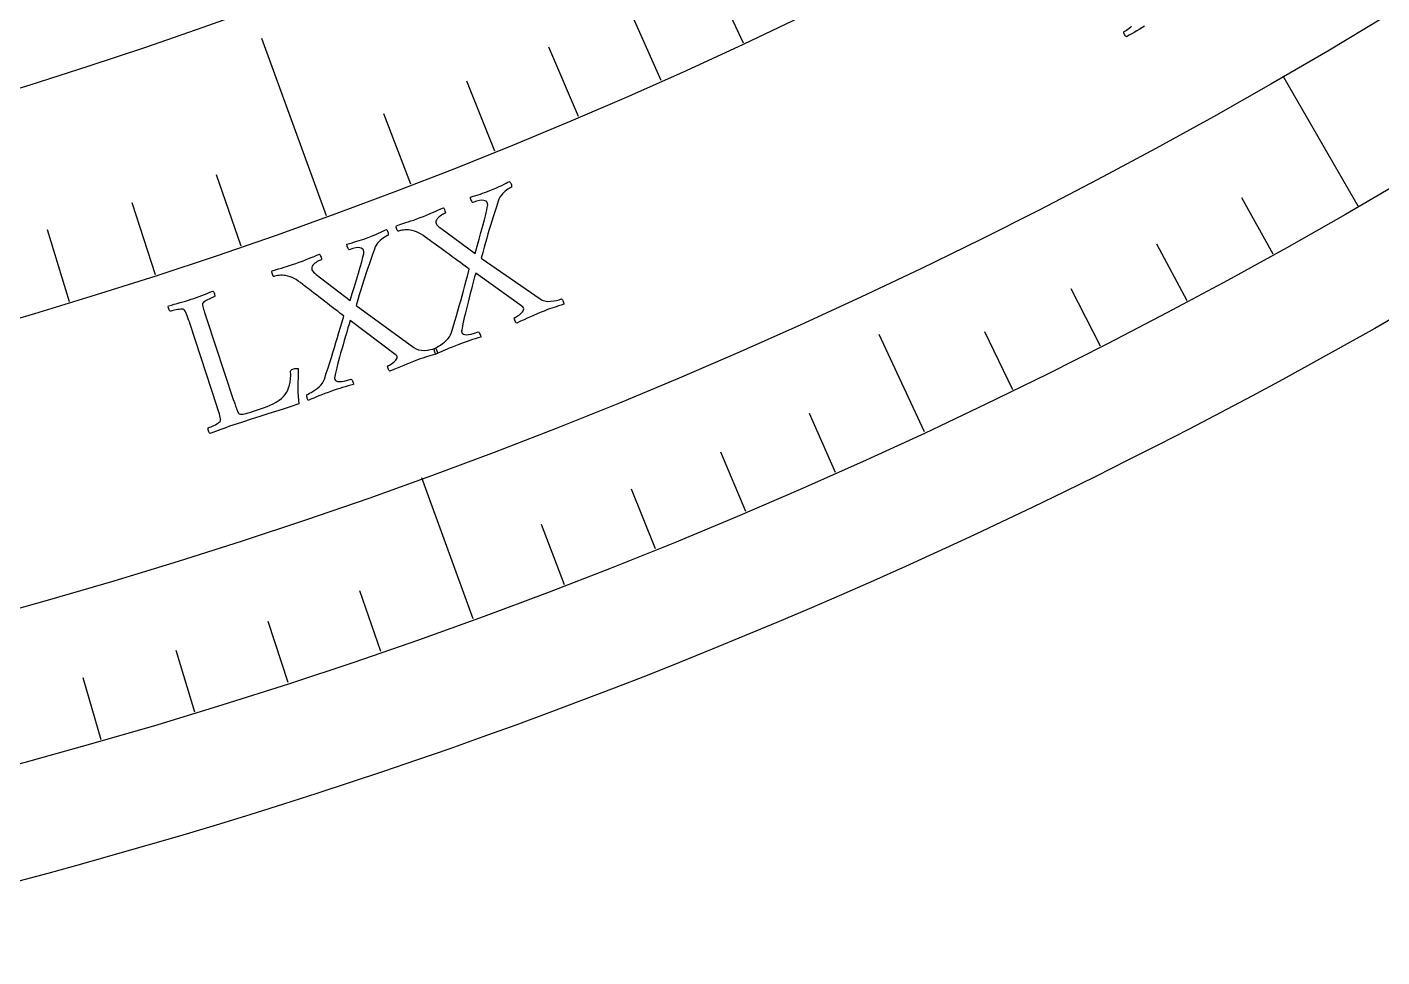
# Model space of a CAD drawing. Header units: millimetres. Extents: x -92 to 92, y -92 to 120.
# Drawn here: x 23.79 to 45.71, y -90.65 to -75.61 of the extents above; entities that cross this region are included whole.
import ezdxf

# ---------------------------------------------------------------- set-up
doc = ezdxf.new("R2010")
doc.units = ezdxf.units.MM
for name, color, linetype in [('CUT_OUTER', 1, 'Continuous'), ('ENGRAVE', 7, 'Continuous'), ('ENGRAVE_FINE', 8, 'Continuous'), ('TEXT', 5, 'Continuous')]:
    doc.layers.add(name, color=color, linetype=linetype)

msp = doc.modelspace()

# ---------------------------------------------------------------- linework, layer by layer
at = {"layer": 'CUT_OUTER'}
msp.add_lwpolyline([(46.0861, -80.2018), (45.5931, -80.483), (45.0984, -80.7613), (44.602, -81.0365), (44.1039, -81.3086), (43.6042, -81.5777), (43.1028, -81.8437), (42.5998, -82.1067), (42.0952, -82.3665), (41.589, -82.6232), (41.0813, -82.8769), (40.572, -83.1274), (40.0612, -83.3748), (39.5488, -83.619), (39.035, -83.8601), (38.5197, -84.098), (38.003, -84.3328), (37.4848, -84.5644), (36.9652, -84.7928), (36.4443, -85.018), (35.9219, -85.24), (35.3982, -85.4589), (34.8732, -85.6744), (34.3468, -85.8868), (33.8192, -86.0959), (33.2903, -86.3018), (32.7601, -86.5045), (32.2287, -86.7039), (31.6961, -86.9), (31.1623, -87.0928), (30.6273, -87.2824), (30.0912, -87.4687), (29.5539, -87.6517), (29.0156, -87.8314), (28.4761, -88.0077), (27.9356, -88.1808), (27.394, -88.3506), (26.8513, -88.517), (26.3077, -88.6801), (25.7631, -88.8398), (25.2175, -88.9962), (24.6709, -89.1493), (24.1235, -89.299), (23.5751, -89.4453)], dxfattribs=at)
at = {"layer": 'ENGRAVE'}
for points in [[(35.3784, -75.8693), (34.4324, -73.8405)], [(28.6314, -78.664), (27.5873, -75.7956)], [(45.325, -78.5052), (44.1109, -76.4024)], [(38.3103, -82.1568), (37.5774, -80.5849)], [(31.0041, -85.1831), (30.1737, -82.9014)]]:
    msp.add_lwpolyline(points, dxfattribs=at)
for radius in [90.65, 90.65, 88.2219, 83.7125, 83.7125, 80.1513]:
    msp.add_circle((0, 0), radius, dxfattribs=at)
at = {"layer": 'ENGRAVE_FINE'}
for points in [[(34.0489, -76.4752), (33.5523, -75.3597)], [(32.7091, -77.0578), (32.232, -75.9338)], [(31.3593, -77.6169), (30.9019, -76.4848)], [(29.9999, -78.1524), (29.5623, -77.0124)], [(27.2541, -79.1517), (26.8566, -77.9972)], [(25.8686, -79.6153), (25.4913, -78.4541)], [(43.948, -79.2843), (43.4435, -78.3741)], [(24.4752, -80.0547), (24.1182, -78.887)], [(42.5576, -80.0392), (42.0691, -79.1204)], [(41.1542, -80.7697), (40.6818, -79.8425)], [(39.7383, -81.4757), (39.2822, -80.5404)], [(36.8707, -82.8129), (36.4474, -81.8622)], [(35.4198, -83.4438), (35.0132, -82.4859)], [(33.9581, -84.0492), (33.5683, -83.0844)], [(32.4861, -84.6291), (32.1131, -83.6576)], [(29.5128, -85.7113), (29.174, -84.7273)], [(28.0124, -86.2133), (27.6908, -85.2236)], [(26.5035, -86.689), (26.1992, -85.6939)], [(24.9865, -87.1384), (24.6997, -86.1381)]]:
    msp.add_lwpolyline(points, dxfattribs=at)
at = {"layer": 'TEXT'}
msp.add_lwpolyline([(41.8701, -75.5947), (41.8244, -75.6211), (41.7815, -75.6466), (41.7415, -75.6712), (41.7024, -75.6953), (41.6622, -75.7192), (41.621, -75.7429), (41.5787, -75.7665), (41.5698, -75.7623), (41.5614, -75.755), (41.5534, -75.7446), (41.5459, -75.7311), (41.5396, -75.7169), (41.5355, -75.7044), (41.5335, -75.6936), (41.5337, -75.6844), (41.5442, -75.6783), (41.5581, -75.6696), (41.5754, -75.6583), (41.5961, -75.6444), (41.618, -75.6289), (41.6387, -75.6129), (41.6584, -75.5962)], dxfattribs=at)
for points in [[(30.1473, -78.6927), (30.2012, -78.6717), (30.2526, -78.651), (30.3014, -78.6305), (30.3477, -78.6103), (30.3926, -78.5904), (30.4371, -78.5708), (30.4814, -78.5515), (30.5253, -78.5325), (30.531, -78.5393), (30.5371, -78.5494), (30.5437, -78.563), (30.5508, -78.58), (30.5564, -78.5966), (30.5586, -78.6092), (30.5575, -78.6177), (30.5531, -78.6221), (30.5412, -78.6273), (30.527, -78.6345), (30.5105, -78.6437), (30.4918, -78.6549), (30.4725, -78.6677), (30.4546, -78.6818), (30.4381, -78.6972), (30.4229, -78.7138), (30.4112, -78.7314), (30.4051, -78.7498), (30.4046, -78.7689), (30.4096, -78.7888), (30.419, -78.8064), (30.4341, -78.825), (30.4549, -78.8445), (30.4814, -78.865), (31.0402, -79.2715), (31.0719, -79.1548), (31.1029, -79.0414), (31.1333, -78.9313), (31.1631, -78.8245), (31.19, -78.7256), (31.2119, -78.6389), (31.2289, -78.5645), (31.241, -78.5024), (31.242, -78.493), (31.242, -78.484), (31.2412, -78.4754), (31.2393, -78.4671), (31.2372, -78.4599), (31.2355, -78.4542), (31.2343, -78.4502), (31.2334, -78.4479), (31.2266, -78.4375), (31.215, -78.4282), (31.1984, -78.42), (31.177, -78.4128), (31.1483, -78.41), (31.1099, -78.4152), (31.0618, -78.4282), (31.004, -78.449), (30.9985, -78.447), (30.9923, -78.4406), (30.9854, -78.4297), (30.9779, -78.4144), (30.9711, -78.3979), (30.9662, -78.3835), (30.9633, -78.3713), (30.9623, -78.3613), (31.0065, -78.3473), (31.0481, -78.334), (31.0872, -78.3216), (31.1237, -78.3099), (31.1597, -78.2979), (31.1972, -78.2847), (31.2361, -78.2702), (31.2765, -78.2544), (31.332, -78.2317), (31.3826, -78.2101), (31.4282, -78.1895), (31.469, -78.17), (31.5057, -78.1518), (31.5391, -78.1354), (31.5693, -78.1207), (31.5961, -78.1078), (31.6019, -78.1141), (31.608, -78.1229), (31.6145, -78.1342), (31.6213, -78.1481), (31.6269, -78.1628), (31.6296, -78.1763), (31.6294, -78.1888), (31.6264, -78.2002), (31.6183, -78.204), (31.6062, -78.2106), (31.5902, -78.2199), (31.5701, -78.2319), (31.5479, -78.2467), (31.5256, -78.2643), (31.503, -78.2846), (31.4802, -78.3077), (31.4586, -78.3336), (31.4396, -78.3623), (31.4233, -78.3937), (31.4097, -78.4279), (31.3819, -78.5173), (31.3559, -78.6005), (31.3315, -78.6777), (31.3088, -78.7488), (31.2873, -78.8169), (31.2665, -78.8851), (31.2464, -78.9535), (31.2269, -79.0221), (31.207, -79.0939), (31.1856, -79.1722), (31.1626, -79.2569), (31.1379, -79.3481), (32.0888, -80.0063), (32.1257, -80.0266), (32.1665, -80.0399), (32.2114, -80.0461), (32.2602, -80.0454), (32.3094, -80.0398), (32.3552, -80.0314), (32.3976, -80.0203), (32.4367, -80.0065), (32.4438, -80.0124), (32.4506, -80.0216), (32.4571, -80.0341), (32.4634, -80.0498), (32.4687, -80.0654), (32.4724, -80.0777), (32.4745, -80.0865), (32.475, -80.0919), (32.4301, -80.1066), (32.3884, -80.1202), (32.3499, -80.1328), (32.3146, -80.1442), (32.2792, -80.1561), (32.2406, -80.1699), (32.1987, -80.1858), (32.1534, -80.2036), (32.0915, -80.2287), (32.034, -80.2527), (31.9807, -80.2756), (31.9318, -80.2975), (31.883, -80.3197), (31.8302, -80.3437), (31.7733, -80.3694), (31.7123, -80.397), (31.7038, -80.3914), (31.6956, -80.382), (31.6877, -80.369), (31.6802, -80.3522), (31.6745, -80.3355), (31.6723, -80.323), (31.6734, -80.3144), (31.678, -80.3099), (31.6886, -80.3051), (31.7017, -80.2979), (31.7173, -80.2884), (31.7353, -80.2765), (31.754, -80.263), (31.7716, -80.2482), (31.788, -80.2324), (31.8033, -80.2154), (31.8155, -80.1984), (31.8226, -80.1822), (31.8247, -80.1669), (31.8217, -80.1524), (31.82, -80.1491), (31.8176, -80.1455), (31.8143, -80.1415), (31.8102, -80.1372), (31.8057, -80.133), (31.8013, -80.1295), (31.7969, -80.1267), (31.7925, -80.1245), (31.0476, -79.5915), (31.0309, -79.6515), (31.0138, -79.7146), (30.9962, -79.7807), (30.9782, -79.8498), (30.9602, -79.9201), (30.9424, -79.9896), (30.925, -80.0582), (30.9078, -80.1261), (30.8915, -80.1915), (30.8768, -80.2527), (30.8635, -80.3097), (30.8517, -80.3626), (30.8416, -80.4094), (30.8334, -80.4483), (30.8271, -80.4794), (30.8227, -80.5025), (30.8223, -80.5067), (30.8217, -80.5118), (30.8211, -80.5179), (30.8204, -80.5248), (30.8202, -80.5323), (30.8208, -80.5399), (30.8224, -80.5476), (30.8249, -80.5553), (30.8335, -80.5678), (30.8486, -80.5772), (30.8701, -80.5833), (30.898, -80.5864), (30.9333, -80.5846), (30.9769, -80.5762), (31.0288, -80.5613), (31.089, -80.5398), (31.0962, -80.5457), (31.1034, -80.5548), (31.1107, -80.567), (31.118, -80.5823), (31.1243, -80.5976), (31.1282, -80.6097), (31.1298, -80.6187), (31.129, -80.6246), (31.0852, -80.638), (31.0411, -80.6518), (30.9967, -80.6658), (30.952, -80.6802), (30.9074, -80.695), (30.8634, -80.7101), (30.8201, -80.7257), (30.7773, -80.7417), (30.7198, -80.7639), (30.6668, -80.785), (30.6184, -80.8051), (30.5745, -80.824), (30.5326, -80.8427), (30.4898, -80.8618), (30.4464, -80.8814), (30.4023, -80.9015), (30.3965, -80.8935), (30.3912, -80.8829), (30.3866, -80.8696), (30.3825, -80.8536), (30.3792, -80.838), (30.377, -80.8257), (30.3758, -80.8169), (30.3756, -80.8115), (30.3849, -80.8072), (30.4002, -80.7992), (30.4214, -80.7873), (30.4486, -80.7715), (30.479, -80.7525), (30.5096, -80.7307), (30.5405, -80.706), (30.5716, -80.6786), (30.6003, -80.6491), (30.6237, -80.6182), (30.6419, -80.5859), (30.6548, -80.5523), (30.6835, -80.4573), (30.7105, -80.3665), (30.7359, -80.2799), (30.7596, -80.1974), (30.7824, -80.117), (30.8047, -80.0364), (30.8268, -79.9558), (30.8485, -79.875), (30.8705, -79.7924), (30.8936, -79.7065), (30.9178, -79.6173), (30.943, -79.5247), (30.9132, -79.5021), (30.8796, -79.4772), (30.8421, -79.4499), (30.801, -79.4203), (30.7575, -79.3891), (30.7133, -79.3571), (30.6684, -79.3242), (30.6227, -79.2904), (30.5774, -79.2569), (30.5335, -79.2246), (30.4909, -79.1935), (30.4498, -79.1637), (30.4112, -79.1358), (30.3763, -79.1105), (30.3451, -79.0878), (30.3175, -79.0677), (30.295, -79.0513), (30.2789, -79.0396), (30.2692, -79.0325), (30.266, -79.0302), (30.227, -79.0011), (30.1902, -78.976), (30.1556, -78.955), (30.1232, -78.9381), (30.0912, -78.9241), (30.0575, -78.9122), (30.0221, -78.9022), (29.9851, -78.8941), (29.96, -78.8903), (29.9343, -78.8888), (29.9079, -78.8896), (29.8808, -78.8926), (29.8551, -78.8969), (29.8327, -78.9014), (29.8138, -78.9062), (29.7983, -78.9113), (29.792, -78.911), (29.7855, -78.9054), (29.7788, -78.8945), (29.7718, -78.8784), (29.7661, -78.8609), (29.7631, -78.846), (29.7628, -78.8336), (29.7652, -78.8237), (29.8191, -78.8053), (29.869, -78.7885), (29.9149, -78.7734), (29.9569, -78.76), (29.9988, -78.7464), (30.0445, -78.7307), (30.094, -78.7128), (30.1473, -78.6927)], [(28.1392, -79.4329), (28.1936, -79.4133), (28.2455, -79.3938), (28.2949, -79.3746), (28.3417, -79.3556), (28.387, -79.3368), (28.432, -79.3184), (28.4768, -79.3002), (28.5211, -79.2824), (28.5267, -79.2893), (28.5326, -79.2996), (28.5388, -79.3133), (28.5454, -79.3305), (28.5506, -79.3473), (28.5525, -79.3599), (28.5512, -79.3684), (28.5466, -79.3727), (28.5346, -79.3775), (28.5203, -79.3843), (28.5036, -79.3931), (28.4845, -79.4038), (28.4649, -79.4162), (28.4467, -79.4298), (28.4298, -79.4448), (28.4142, -79.461), (28.4021, -79.4783), (28.3955, -79.4965), (28.3944, -79.5156), (28.399, -79.5356), (28.408, -79.5535), (28.4226, -79.5724), (28.4429, -79.5925), (28.4688, -79.6136), (29.0171, -80.0342), (29.0517, -79.9183), (29.0856, -79.8057), (29.1188, -79.6964), (29.1513, -79.5905), (29.1807, -79.4923), (29.2049, -79.4062), (29.2237, -79.3322), (29.2373, -79.2705), (29.2386, -79.2611), (29.2389, -79.2521), (29.2382, -79.2434), (29.2366, -79.2351), (29.2347, -79.2278), (29.2331, -79.2221), (29.232, -79.2181), (29.2312, -79.2157), (29.2247, -79.2052), (29.2133, -79.1956), (29.1969, -79.187), (29.1757, -79.1792), (29.147, -79.1757), (29.1085, -79.1799), (29.0601, -79.1917), (29.0018, -79.211), (28.9963, -79.2089), (28.9903, -79.2023), (28.9837, -79.1913), (28.9766, -79.1758), (28.9702, -79.1591), (28.9657, -79.1446), (28.963, -79.1324), (28.9623, -79.1223), (29.0069, -79.1094), (29.0488, -79.0972), (29.0882, -79.0858), (29.125, -79.075), (29.1613, -79.064), (29.1991, -79.0517), (29.2384, -79.0382), (29.2792, -79.0234), (29.3352, -79.0022), (29.3863, -78.9818), (29.4325, -78.9624), (29.4738, -78.9439), (29.5109, -78.9267), (29.5447, -78.9111), (29.5752, -78.8972), (29.6024, -78.885), (29.608, -78.8914), (29.6139, -78.9004), (29.6201, -78.9119), (29.6265, -78.9259), (29.6318, -78.9407), (29.6341, -78.9543), (29.6337, -78.9668), (29.6303, -78.9781), (29.6221, -78.9817), (29.6099, -78.988), (29.5936, -78.9969), (29.5732, -79.0084), (29.5507, -79.0226), (29.5279, -79.0396), (29.5048, -79.0594), (29.4814, -79.0819), (29.4592, -79.1073), (29.4395, -79.1354), (29.4224, -79.1664), (29.4079, -79.2002), (29.3779, -79.2889), (29.3497, -79.3715), (29.3234, -79.448), (29.2989, -79.5185), (29.2757, -79.586), (29.2532, -79.6537), (29.2313, -79.7215), (29.2101, -79.7896), (29.1884, -79.8609), (29.165, -79.9386), (29.1398, -80.0227), (29.1129, -80.1132), (30.0467, -80.7953), (30.0831, -80.8166), (30.1236, -80.8309), (30.1683, -80.8383), (30.2171, -80.8388), (30.2664, -80.8344), (30.3124, -80.8272), (30.3551, -80.8172), (30.3945, -80.8044), (30.4014, -80.8105), (30.408, -80.8199), (30.4142, -80.8325), (30.4201, -80.8484), (30.425, -80.8641), (30.4284, -80.8765), (30.4303, -80.8854), (30.4306, -80.8908), (30.3854, -80.9044), (30.3433, -80.9169), (30.3045, -80.9284), (30.2689, -80.939), (30.2333, -80.9499), (30.1943, -80.9628), (30.152, -80.9776), (30.1063, -80.9942), (30.0438, -81.0178), (29.9856, -81.0403), (29.9318, -81.0619), (29.8824, -81.0825), (29.833, -81.1034), (29.7796, -81.1261), (29.7221, -81.1504), (29.6604, -81.1764), (29.652, -81.1706), (29.6441, -81.161), (29.6365, -81.1478), (29.6294, -81.1308), (29.6242, -81.114), (29.6223, -81.1014), (29.6236, -81.0929), (29.6283, -81.0885), (29.6391, -81.0839), (29.6523, -81.077), (29.6681, -81.0679), (29.6865, -81.0565), (29.7055, -81.0435), (29.7234, -81.0292), (29.7403, -81.0138), (29.756, -80.9972), (29.7686, -80.9804), (29.7762, -80.9644), (29.7786, -80.9492), (29.776, -80.9347), (29.7744, -80.9314), (29.7721, -80.9277), (29.7689, -80.9236), (29.7649, -80.9192), (29.7605, -80.9149), (29.7562, -80.9113), (29.7518, -80.9083), (29.7475, -80.906), (29.0164, -80.3543), (28.9982, -80.4139), (28.9794, -80.4764), (28.9602, -80.5421), (28.9405, -80.6107), (28.9207, -80.6805), (28.9011, -80.7495), (28.8819, -80.8178), (28.8631, -80.8852), (28.8451, -80.9501), (28.8288, -81.0109), (28.8141, -81.0676), (28.8009, -81.1201), (28.7897, -81.1667), (28.7805, -81.2054), (28.7734, -81.2363), (28.7684, -81.2593), (28.7679, -81.2635), (28.7672, -81.2686), (28.7665, -81.2746), (28.7656, -81.2816), (28.7651, -81.289), (28.7656, -81.2966), (28.767, -81.3043), (28.7693, -81.3121), (28.7776, -81.3248), (28.7924, -81.3346), (28.8137, -81.3413), (28.8416, -81.345), (28.8769, -81.3441), (28.9207, -81.3369), (28.973, -81.3233), (29.0337, -81.3033), (29.0407, -81.3094), (29.0477, -81.3187), (29.0547, -81.3311), (29.0616, -81.3465), (29.0675, -81.362), (29.0711, -81.3742), (29.0724, -81.3833), (29.0715, -81.3891), (29.0274, -81.4014), (28.983, -81.4141), (28.9382, -81.427), (28.8932, -81.4402), (28.8482, -81.4538), (28.8039, -81.4679), (28.7601, -81.4823), (28.717, -81.4972), (28.6589, -81.518), (28.6054, -81.5377), (28.5565, -81.5565), (28.5122, -81.5744), (28.4697, -81.592), (28.4266, -81.61), (28.3826, -81.6285), (28.338, -81.6474), (28.3324, -81.6393), (28.3274, -81.6286), (28.3231, -81.6151), (28.3194, -81.5991), (28.3165, -81.5834), (28.3146, -81.5711), (28.3137, -81.5623), (28.3137, -81.5568), (28.3231, -81.5528), (28.3385, -81.5451), (28.36, -81.5337), (28.3876, -81.5187), (28.4184, -81.5005), (28.4496, -81.4794), (28.4811, -81.4556), (28.513, -81.4289), (28.5424, -81.4002), (28.5666, -81.3699), (28.5855, -81.3381), (28.5993, -81.3048), (28.6304, -81.2106), (28.6597, -81.1205), (28.6873, -81.0345), (28.7131, -80.9527), (28.7379, -80.8729), (28.7623, -80.7929), (28.7864, -80.7128), (28.8101, -80.6326), (28.8343, -80.5506), (28.8596, -80.4654), (28.886, -80.3768), (28.9135, -80.2848), (28.8843, -80.2615), (28.8513, -80.2357), (28.8146, -80.2075), (28.7742, -80.1769), (28.7315, -80.1446), (28.6882, -80.1114), (28.6441, -80.0774), (28.5993, -80.0425), (28.5548, -80.0078), (28.5117, -79.9744), (28.47, -79.9423), (28.4297, -79.9114), (28.3918, -79.8825), (28.3575, -79.8564), (28.3269, -79.8329), (28.2998, -79.8121), (28.2777, -79.7951), (28.2619, -79.783), (28.2525, -79.7757), (28.2493, -79.7733), (28.211, -79.7432), (28.1749, -79.7172), (28.1408, -79.6953), (28.1089, -79.6776), (28.0772, -79.6628), (28.0438, -79.65), (28.0087, -79.6391), (27.9719, -79.6301), (27.947, -79.6257), (27.9213, -79.6236), (27.8948, -79.6236), (27.8677, -79.626), (27.8419, -79.6296), (27.8194, -79.6335), (27.8004, -79.6379), (27.7847, -79.6426), (27.7785, -79.6421), (27.7721, -79.6363), (27.7657, -79.6253), (27.7591, -79.609), (27.7538, -79.5914), (27.7512, -79.5764), (27.7512, -79.564), (27.7539, -79.5542), (27.8082, -79.5371), (27.8586, -79.5216), (27.9049, -79.5077), (27.9472, -79.4954), (27.9894, -79.4828), (28.0355, -79.4682), (28.0854, -79.4516), (28.1392, -79.4329)], [(27.1319, -81.6477), (27.1331, -81.6513), (27.1346, -81.6556), (27.1363, -81.6608), (27.1383, -81.6667), (27.1434, -81.6821), (27.1492, -81.6996), (27.1558, -81.7193), (27.163, -81.7412), (27.1707, -81.7637), (27.1784, -81.785), (27.1863, -81.8052), (27.1941, -81.8242), (27.2018, -81.8406), (27.2089, -81.8528), (27.2156, -81.8607), (27.2217, -81.8644), (27.2418, -81.8688), (27.2631, -81.8704), (27.2854, -81.8693), (27.3088, -81.8653), (27.3359, -81.8586), (27.3693, -81.8491), (27.4092, -81.8367), (27.4554, -81.8215), (27.6306, -81.7625), (27.6759, -81.7458), (27.7224, -81.7257), (27.7703, -81.7023), (27.8194, -81.6755), (27.866, -81.6465), (27.9062, -81.6164), (27.94, -81.585), (27.9674, -81.5526), (27.9877, -81.5204), (28.0057, -81.4847), (28.0213, -81.4453), (28.0346, -81.4023), (28.0448, -81.3545), (28.0515, -81.301), (28.0546, -81.2416), (28.0541, -81.1764), (28.0564, -81.1663), (28.0634, -81.1572), (28.0752, -81.1492), (28.0918, -81.1421), (28.1183, -81.1343), (28.1408, -81.1304), (28.1595, -81.1306), (28.1742, -81.1347), (28.1738, -81.2067), (28.1731, -81.281), (28.1721, -81.3577), (28.1707, -81.4366), (28.1704, -81.5134), (28.173, -81.5834), (28.1783, -81.6468), (28.1864, -81.7034), (28.0607, -81.7462), (27.9351, -81.7879), (27.8095, -81.8285), (27.684, -81.868), (27.5547, -81.9085), (27.4176, -81.9523), (27.2727, -81.9993), (27.12, -82.0495), (27.0672, -82.0673), (27.0173, -82.0847), (26.9704, -82.1017), (26.9265, -82.1185), (26.8836, -82.1348), (26.8397, -82.1508), (26.7948, -82.1665), (26.7489, -82.1818), (26.7409, -82.176), (26.734, -82.1673), (26.7281, -82.1556), (26.7232, -82.1409), (26.7197, -82.1258), (26.718, -82.1127), (26.7181, -82.1017), (26.7199, -82.0928), (26.7314, -82.0887), (26.7467, -82.0827), (26.7658, -82.0749), (26.7887, -82.0651), (26.8131, -82.054), (26.8365, -82.042), (26.8589, -82.0293), (26.8805, -82.0157), (26.8988, -82.0025), (26.9116, -81.9906), (26.9189, -81.9801), (26.9206, -81.9709), (26.9196, -81.9486), (26.9162, -81.924), (26.9106, -81.897), (26.9026, -81.8678), (26.8932, -81.8368), (26.8832, -81.8047), (26.8726, -81.7714), (26.8615, -81.7371), (26.4264, -80.4132), (26.415, -80.3788), (26.4037, -80.3454), (26.3925, -80.3131), (26.3815, -80.2819), (26.3704, -80.2529), (26.3588, -80.2274), (26.3469, -80.2052), (26.3346, -80.1865), (26.3275, -80.179), (26.3155, -80.1743), (26.2986, -80.1726), (26.2768, -80.1738), (26.2524, -80.1769), (26.2276, -80.1807), (26.2024, -80.1853), (26.1769, -80.1907), (26.1531, -80.1961), (26.1335, -80.2009), (26.118, -80.2049), (26.1066, -80.2083), (26.0999, -80.2021), (26.0935, -80.1933), (26.0872, -80.1817), (26.0812, -80.1674), (26.0765, -80.1527), (26.0743, -80.1397), (26.0747, -80.1286), (26.0776, -80.1193), (26.1248, -80.1058), (26.1716, -80.0926), (26.2181, -80.0797), (26.2643, -80.0671), (26.31, -80.0544), (26.3551, -80.0412), (26.3996, -80.0276), (26.4436, -80.0134), (26.4884, -79.9982), (26.5324, -79.9827), (26.5756, -79.9667), (26.618, -79.9502), (26.6606, -79.9335), (26.7041, -79.9167), (26.7487, -79.8997), (26.7944, -79.8825), (26.8022, -79.8882), (26.8092, -79.8969), (26.8151, -79.9086), (26.8201, -79.9232), (26.8238, -79.9383), (26.8257, -79.9513), (26.8258, -79.9623), (26.8241, -79.9712), (26.8129, -79.9753), (26.798, -79.9813), (26.7795, -79.9892), (26.7572, -79.9989), (26.7335, -80.0098), (26.7109, -80.021), (26.6892, -80.0325), (26.6684, -80.0444), (26.6507, -80.0562), (26.6381, -80.0677), (26.6305, -80.0788), (26.628, -80.0895), (26.6295, -80.108), (26.6327, -80.1285), (26.6377, -80.151), (26.6445, -80.1756), (26.6524, -80.2018), (26.661, -80.2291), (26.6701, -80.2576), (26.6798, -80.2872), (26.6814, -80.2919), (26.683, -80.2967), (26.6846, -80.3014), (26.6862, -80.3062), (26.6877, -80.3109), (26.6893, -80.3157), (26.6909, -80.3205), (26.6925, -80.3252)]]:
    msp.add_lwpolyline(points, close=True, dxfattribs=at)

doc.saveas('drawing.dxf')
